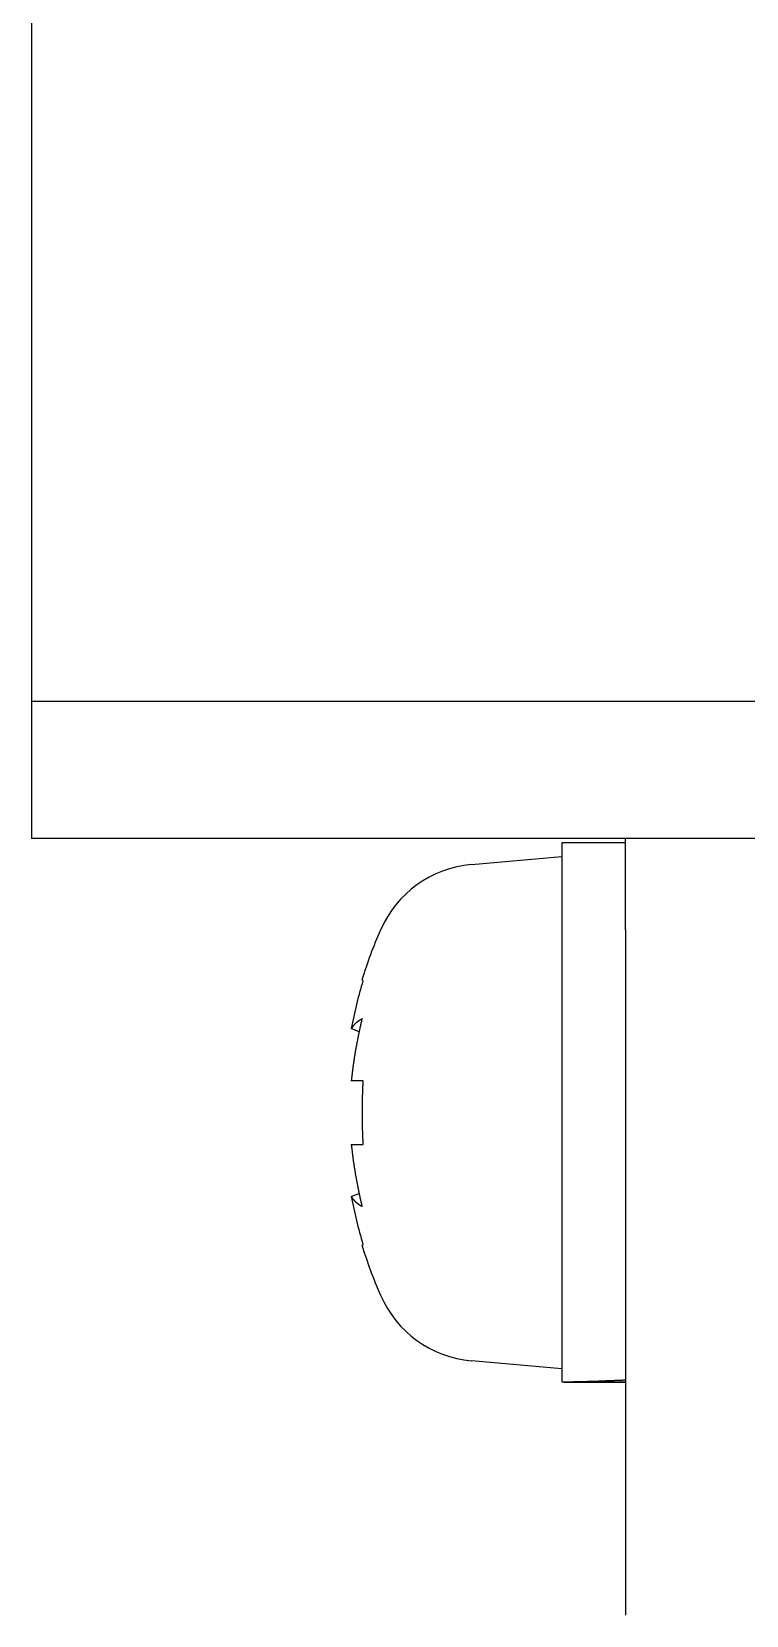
# Model space of a CAD drawing. Extents: x 8 to 293, y -214 to 82.
# Drawn here: x 256.74 to 264.56, y -82.02 to -64.69 of the extents above; entities that cross this region are included whole.
import ezdxf

# ---------------------------------------------------------------- set-up
doc = ezdxf.new("R2010")
doc.units = 0
doc.layers.get('0').update_dxf_attribs({"linetype": 'CONTINUOUS'})

msp = doc.modelspace()

# ---------------------------------------------------------------- linework, layer by layer
at = {"color": 7, "linetype": 'CONTINUOUS'}
for p, q in [((256.742, -59.019), (256.742, -72.019)), ((256.742, -72.019), (256.742, -73.519)), ((256.742, -72.019), (288.742, -72.019)), ((257.742, -73.519), (256.742, -73.519)), ((263.242, -73.519), (257.742, -73.519)), ((263.242, -73.569), (262.542, -73.569)), ((262.542, -73.569), (262.542, -79.466)), ((264.742, -73.519), (263.242, -73.519)), ((263.242, -74.519), (263.242, -73.519)), ((261.554, -73.806), (262.542, -73.719)), ((263.242, -74.519), (263.242, -82.019)), ((260.368, -75.077), (260.357, -75.069)), ((260.325, -75.634), (260.24, -75.601)), ((260.368, -76.17), (260.24, -76.17)), ((260.24, -76.868), (260.368, -76.868)), ((260.24, -77.438), (260.325, -77.404)), ((260.357, -77.969), (260.368, -77.962)), ((261.554, -79.233), (262.542, -79.319)), ((263.242, -79.469), (262.927, -79.469))]:
    msp.add_line(p, q, dxfattribs=at)
for points in [[(260.357, -75.494, 0), (260.356, -75.495, 0), (260.355, -75.496, 0), (260.353, -75.496, 0), (260.352, -75.497, 0), (260.351, -75.498, 0), (260.35, -75.498, 0), (260.348, -75.499, 0), (260.347, -75.5, 0), (260.346, -75.5, 0), (260.345, -75.501, 0), (260.344, -75.502, 0), (260.342, -75.503, 0), (260.341, -75.503, 0), (260.34, -75.504, 0), (260.339, -75.505, 0), (260.338, -75.505, 0), (260.336, -75.506, 0), (260.335, -75.507, 0), (260.334, -75.508, 0), (260.333, -75.508, 0), (260.332, -75.509, 0), (260.331, -75.51, 0), (260.329, -75.511, 0), (260.328, -75.511, 0), (260.327, -75.512, 0), (260.326, -75.513, 0), (260.325, -75.514, 0), (260.324, -75.514, 0), (260.323, -75.515, 0), (260.322, -75.516, 0), (260.321, -75.517, 0), (260.319, -75.517, 0), (260.318, -75.518, 0), (260.317, -75.519, 0), (260.316, -75.52, 0), (260.315, -75.52, 0), (260.314, -75.521, 0), (260.313, -75.522, 0), (260.312, -75.523, 0), (260.311, -75.523, 0), (260.31, -75.524, 0), (260.309, -75.525, 0), (260.308, -75.526, 0), (260.307, -75.527, 0), (260.306, -75.528, 0), (260.305, -75.528, 0), (260.304, -75.529, 0), (260.303, -75.53, 0), (260.302, -75.531, 0), (260.301, -75.531, 0), (260.3, -75.532, 0), (260.299, -75.533, 0), (260.298, -75.534, 0), (260.297, -75.535, 0), (260.296, -75.535, 0), (260.295, -75.536, 0), (260.294, -75.537, 0), (260.293, -75.538, 0), (260.292, -75.539, 0), (260.291, -75.54, 0), (260.29, -75.54, 0), (260.289, -75.541, 0), (260.288, -75.542, 0), (260.287, -75.543, 0), (260.286, -75.544, 0), (260.285, -75.545, 0), (260.284, -75.546, 0), (260.284, -75.546, 0), (260.283, -75.547, 0), (260.282, -75.548, 0), (260.281, -75.549, 0), (260.28, -75.55, 0), (260.279, -75.551, 0), (260.278, -75.552, 0), (260.277, -75.552, 0), (260.277, -75.553, 0), (260.276, -75.554, 0), (260.275, -75.555, 0), (260.274, -75.556, 0), (260.273, -75.557, 0), (260.272, -75.558, 0), (260.272, -75.558, 0), (260.271, -75.559, 0), (260.27, -75.56, 0), (260.269, -75.561, 0), (260.268, -75.562, 0), (260.268, -75.563, 0), (260.267, -75.564, 0), (260.266, -75.565, 0), (260.265, -75.566, 0), (260.264, -75.566, 0), (260.264, -75.567, 0), (260.263, -75.568, 0), (260.262, -75.569, 0), (260.261, -75.57, 0), (260.261, -75.571, 0), (260.26, -75.572, 0), (260.259, -75.573, 0), (260.258, -75.574, 0), (260.258, -75.575, 0), (260.257, -75.576, 0), (260.256, -75.576, 0), (260.256, -75.577, 0), (260.255, -75.578, 0), (260.254, -75.579, 0), (260.254, -75.58, 0), (260.253, -75.581, 0), (260.252, -75.582, 0), (260.252, -75.583, 0), (260.251, -75.584, 0), (260.25, -75.585, 0), (260.25, -75.586, 0), (260.249, -75.587, 0), (260.248, -75.588, 0), (260.248, -75.589, 0), (260.247, -75.59, 0), (260.246, -75.591, 0), (260.246, -75.591, 0), (260.245, -75.593, 0), (260.244, -75.593, 0), (260.244, -75.594, 0), (260.243, -75.595, 0), (260.243, -75.596, 0), (260.242, -75.597, 0), (260.242, -75.598, 0), (260.241, -75.599, 0), (260.24, -75.6, 0), (260.24, -75.601, 0)], [(260.357, -75.494, 0), (260.356, -75.499, 0), (260.355, -75.505, 0), (260.353, -75.51, 0), (260.352, -75.515, 0), (260.351, -75.52, 0), (260.35, -75.526, 0), (260.348, -75.531, 0), (260.347, -75.536, 0), (260.346, -75.541, 0), (260.345, -75.546, 0), (260.344, -75.552, 0), (260.342, -75.557, 0), (260.341, -75.562, 0), (260.34, -75.567, 0), (260.339, -75.573, 0), (260.338, -75.578, 0), (260.336, -75.583, 0), (260.335, -75.588, 0), (260.334, -75.594, 0), (260.333, -75.599, 0), (260.332, -75.604, 0), (260.331, -75.61, 0), (260.329, -75.615, 0), (260.328, -75.62, 0), (260.327, -75.625, 0), (260.326, -75.631, 0), (260.325, -75.636, 0), (260.324, -75.641, 0), (260.323, -75.646, 0), (260.322, -75.652, 0), (260.321, -75.657, 0), (260.319, -75.662, 0), (260.318, -75.667, 0), (260.317, -75.673, 0), (260.316, -75.678, 0), (260.315, -75.683, 0), (260.314, -75.689, 0), (260.313, -75.694, 0), (260.312, -75.699, 0), (260.311, -75.704, 0), (260.31, -75.71, 0), (260.309, -75.715, 0), (260.308, -75.72, 0), (260.307, -75.725, 0), (260.306, -75.731, 0), (260.305, -75.736, 0), (260.304, -75.741, 0), (260.303, -75.746, 0), (260.302, -75.752, 0), (260.301, -75.757, 0), (260.3, -75.762, 0), (260.299, -75.768, 0), (260.298, -75.773, 0), (260.297, -75.778, 0), (260.296, -75.784, 0), (260.295, -75.789, 0), (260.294, -75.794, 0), (260.293, -75.799, 0), (260.292, -75.805, 0), (260.291, -75.81, 0), (260.29, -75.815, 0), (260.289, -75.82, 0), (260.288, -75.826, 0), (260.287, -75.831, 0), (260.286, -75.836, 0), (260.285, -75.842, 0), (260.284, -75.847, 0), (260.284, -75.852, 0), (260.283, -75.858, 0), (260.282, -75.863, 0), (260.281, -75.868, 0), (260.28, -75.873, 0), (260.279, -75.879, 0), (260.278, -75.884, 0), (260.277, -75.889, 0), (260.277, -75.895, 0), (260.276, -75.9, 0), (260.275, -75.905, 0), (260.274, -75.91, 0), (260.273, -75.916, 0), (260.272, -75.921, 0), (260.272, -75.926, 0), (260.271, -75.932, 0), (260.27, -75.937, 0), (260.269, -75.942, 0), (260.268, -75.948, 0), (260.268, -75.953, 0), (260.267, -75.958, 0), (260.266, -75.963, 0), (260.265, -75.969, 0), (260.264, -75.974, 0), (260.264, -75.979, 0), (260.263, -75.985, 0), (260.262, -75.99, 0), (260.261, -75.995, 0), (260.261, -76.001, 0), (260.26, -76.006, 0), (260.259, -76.011, 0), (260.258, -76.016, 0), (260.258, -76.022, 0), (260.257, -76.027, 0), (260.256, -76.032, 0), (260.256, -76.038, 0), (260.255, -76.043, 0), (260.254, -76.048, 0), (260.254, -76.054, 0), (260.253, -76.059, 0), (260.252, -76.064, 0), (260.252, -76.07, 0), (260.251, -76.075, 0), (260.25, -76.08, 0), (260.25, -76.085, 0), (260.249, -76.091, 0), (260.248, -76.096, 0), (260.248, -76.101, 0), (260.247, -76.107, 0), (260.246, -76.112, 0), (260.246, -76.117, 0), (260.245, -76.123, 0), (260.244, -76.128, 0), (260.244, -76.133, 0), (260.243, -76.139, 0), (260.243, -76.144, 0), (260.242, -76.149, 0), (260.242, -76.154, 0), (260.241, -76.16, 0), (260.24, -76.165, 0), (260.24, -76.17, 0)], [(260.368, -76.17, 0), (260.367, -76.176, 0), (260.367, -76.181, 0), (260.367, -76.187, 0), (260.366, -76.192, 0), (260.366, -76.198, 0), (260.366, -76.203, 0), (260.366, -76.209, 0), (260.365, -76.214, 0), (260.365, -76.219, 0), (260.365, -76.225, 0), (260.364, -76.23, 0), (260.364, -76.236, 0), (260.364, -76.241, 0), (260.364, -76.247, 0), (260.363, -76.252, 0), (260.363, -76.258, 0), (260.363, -76.263, 0), (260.363, -76.269, 0), (260.362, -76.274, 0), (260.362, -76.279, 0), (260.362, -76.285, 0), (260.362, -76.29, 0), (260.362, -76.296, 0), (260.361, -76.301, 0), (260.361, -76.307, 0), (260.361, -76.312, 0), (260.361, -76.317, 0), (260.361, -76.323, 0), (260.36, -76.328, 0), (260.36, -76.334, 0), (260.36, -76.339, 0), (260.36, -76.345, 0), (260.36, -76.35, 0), (260.36, -76.356, 0), (260.359, -76.361, 0), (260.359, -76.367, 0), (260.359, -76.372, 0), (260.359, -76.377, 0), (260.359, -76.383, 0), (260.359, -76.388, 0), (260.359, -76.394, 0), (260.358, -76.399, 0), (260.358, -76.405, 0), (260.358, -76.41, 0), (260.358, -76.416, 0), (260.358, -76.421, 0), (260.358, -76.427, 0), (260.358, -76.432, 0), (260.358, -76.438, 0), (260.358, -76.443, 0), (260.358, -76.448, 0), (260.358, -76.454, 0), (260.358, -76.459, 0), (260.358, -76.465, 0), (260.357, -76.47, 0), (260.357, -76.476, 0), (260.357, -76.481, 0), (260.357, -76.487, 0), (260.357, -76.492, 0), (260.357, -76.498, 0), (260.357, -76.503, 0), (260.357, -76.508, 0), (260.357, -76.514, 0), (260.357, -76.519, 0), (260.357, -76.525, 0), (260.357, -76.53, 0), (260.357, -76.536, 0), (260.357, -76.541, 0), (260.357, -76.547, 0), (260.357, -76.552, 0), (260.357, -76.558, 0), (260.357, -76.563, 0), (260.357, -76.569, 0), (260.358, -76.574, 0), (260.358, -76.579, 0), (260.358, -76.585, 0), (260.358, -76.59, 0), (260.358, -76.596, 0), (260.358, -76.601, 0), (260.358, -76.607, 0), (260.358, -76.612, 0), (260.358, -76.618, 0), (260.358, -76.623, 0), (260.358, -76.629, 0), (260.358, -76.634, 0), (260.358, -76.639, 0), (260.359, -76.645, 0), (260.359, -76.65, 0), (260.359, -76.656, 0), (260.359, -76.661, 0), (260.359, -76.667, 0), (260.359, -76.672, 0), (260.359, -76.678, 0), (260.36, -76.683, 0), (260.36, -76.689, 0), (260.36, -76.694, 0), (260.36, -76.7, 0), (260.36, -76.705, 0), (260.36, -76.71, 0), (260.361, -76.716, 0), (260.361, -76.721, 0), (260.361, -76.727, 0), (260.361, -76.732, 0), (260.361, -76.738, 0), (260.362, -76.743, 0), (260.362, -76.749, 0), (260.362, -76.754, 0), (260.362, -76.76, 0), (260.362, -76.765, 0), (260.363, -76.77, 0), (260.363, -76.776, 0), (260.363, -76.781, 0), (260.363, -76.787, 0), (260.364, -76.792, 0), (260.364, -76.798, 0), (260.364, -76.803, 0), (260.364, -76.808, 0), (260.365, -76.814, 0), (260.365, -76.819, 0), (260.365, -76.825, 0), (260.366, -76.83, 0), (260.366, -76.836, 0), (260.366, -76.841, 0), (260.366, -76.847, 0), (260.367, -76.852, 0), (260.367, -76.858, 0), (260.367, -76.863, 0), (260.368, -76.868, 0)], [(260.24, -76.868, 0), (260.24, -76.874, 0), (260.241, -76.879, 0), (260.242, -76.884, 0), (260.242, -76.89, 0), (260.243, -76.895, 0), (260.243, -76.9, 0), (260.244, -76.906, 0), (260.244, -76.911, 0), (260.245, -76.916, 0), (260.246, -76.921, 0), (260.246, -76.927, 0), (260.247, -76.932, 0), (260.248, -76.938, 0), (260.248, -76.943, 0), (260.249, -76.948, 0), (260.25, -76.953, 0), (260.25, -76.959, 0), (260.251, -76.964, 0), (260.252, -76.969, 0), (260.252, -76.975, 0), (260.253, -76.98, 0), (260.254, -76.985, 0), (260.254, -76.991, 0), (260.255, -76.996, 0), (260.256, -77.001, 0), (260.256, -77.007, 0), (260.257, -77.012, 0), (260.258, -77.017, 0), (260.258, -77.022, 0), (260.259, -77.028, 0), (260.26, -77.033, 0), (260.261, -77.038, 0), (260.261, -77.044, 0), (260.262, -77.049, 0), (260.263, -77.054, 0), (260.264, -77.059, 0), (260.264, -77.065, 0), (260.265, -77.07, 0), (260.266, -77.075, 0), (260.267, -77.081, 0), (260.268, -77.086, 0), (260.268, -77.091, 0), (260.269, -77.097, 0), (260.27, -77.102, 0), (260.271, -77.107, 0), (260.272, -77.112, 0), (260.272, -77.118, 0), (260.273, -77.123, 0), (260.274, -77.128, 0), (260.275, -77.134, 0), (260.276, -77.139, 0), (260.277, -77.144, 0), (260.277, -77.15, 0), (260.278, -77.155, 0), (260.279, -77.16, 0), (260.28, -77.165, 0), (260.281, -77.171, 0), (260.282, -77.176, 0), (260.283, -77.181, 0), (260.284, -77.187, 0), (260.284, -77.192, 0), (260.285, -77.197, 0), (260.286, -77.203, 0), (260.287, -77.208, 0), (260.288, -77.213, 0), (260.289, -77.218, 0), (260.29, -77.224, 0), (260.291, -77.229, 0), (260.292, -77.234, 0), (260.293, -77.24, 0), (260.294, -77.245, 0), (260.295, -77.25, 0), (260.296, -77.255, 0), (260.297, -77.261, 0), (260.298, -77.266, 0), (260.299, -77.271, 0), (260.3, -77.276, 0), (260.301, -77.282, 0), (260.302, -77.287, 0), (260.303, -77.292, 0), (260.304, -77.298, 0), (260.305, -77.303, 0), (260.306, -77.308, 0), (260.307, -77.313, 0), (260.308, -77.319, 0), (260.309, -77.324, 0), (260.31, -77.329, 0), (260.311, -77.335, 0), (260.312, -77.34, 0), (260.313, -77.345, 0), (260.314, -77.35, 0), (260.315, -77.356, 0), (260.316, -77.361, 0), (260.317, -77.366, 0), (260.318, -77.371, 0), (260.319, -77.377, 0), (260.321, -77.382, 0), (260.322, -77.387, 0), (260.323, -77.392, 0), (260.324, -77.398, 0), (260.325, -77.403, 0), (260.326, -77.408, 0), (260.327, -77.413, 0), (260.328, -77.419, 0), (260.329, -77.424, 0), (260.331, -77.429, 0), (260.332, -77.435, 0), (260.333, -77.44, 0), (260.334, -77.445, 0), (260.335, -77.45, 0), (260.336, -77.456, 0), (260.338, -77.461, 0), (260.339, -77.466, 0), (260.34, -77.471, 0), (260.341, -77.477, 0), (260.342, -77.482, 0), (260.344, -77.487, 0), (260.345, -77.492, 0), (260.346, -77.498, 0), (260.347, -77.503, 0), (260.348, -77.508, 0), (260.35, -77.513, 0), (260.351, -77.519, 0), (260.352, -77.524, 0), (260.353, -77.529, 0), (260.355, -77.534, 0), (260.356, -77.54, 0), (260.357, -77.545, 0)], [(260.24, -77.438, 0), (260.24, -77.439, 0), (260.241, -77.44, 0), (260.242, -77.441, 0), (260.242, -77.442, 0), (260.243, -77.442, 0), (260.243, -77.444, 0), (260.244, -77.445, 0), (260.245, -77.445, 0), (260.245, -77.446, 0), (260.246, -77.447, 0), (260.246, -77.448, 0), (260.247, -77.449, 0), (260.248, -77.45, 0), (260.248, -77.451, 0), (260.249, -77.452, 0), (260.25, -77.453, 0), (260.25, -77.454, 0), (260.251, -77.455, 0), (260.252, -77.456, 0), (260.252, -77.457, 0), (260.253, -77.458, 0), (260.254, -77.459, 0), (260.254, -77.46, 0), (260.255, -77.461, 0), (260.256, -77.462, 0), (260.256, -77.462, 0), (260.257, -77.463, 0), (260.258, -77.464, 0), (260.258, -77.465, 0), (260.259, -77.466, 0), (260.26, -77.467, 0), (260.261, -77.468, 0), (260.261, -77.469, 0), (260.262, -77.47, 0), (260.263, -77.471, 0), (260.264, -77.472, 0), (260.264, -77.472, 0), (260.265, -77.473, 0), (260.266, -77.474, 0), (260.267, -77.475, 0), (260.268, -77.476, 0), (260.268, -77.477, 0), (260.269, -77.478, 0), (260.27, -77.479, 0), (260.271, -77.48, 0), (260.272, -77.48, 0), (260.272, -77.481, 0), (260.273, -77.482, 0), (260.274, -77.483, 0), (260.275, -77.484, 0), (260.276, -77.485, 0), (260.277, -77.486, 0), (260.277, -77.487, 0), (260.278, -77.487, 0), (260.279, -77.488, 0), (260.28, -77.489, 0), (260.281, -77.49, 0), (260.282, -77.491, 0), (260.283, -77.492, 0), (260.284, -77.493, 0), (260.284, -77.493, 0), (260.285, -77.494, 0), (260.286, -77.495, 0), (260.287, -77.496, 0), (260.288, -77.497, 0), (260.289, -77.498, 0), (260.29, -77.498, 0), (260.291, -77.499, 0), (260.292, -77.5, 0), (260.293, -77.501, 0), (260.294, -77.502, 0), (260.295, -77.502, 0), (260.296, -77.503, 0), (260.297, -77.504, 0), (260.298, -77.505, 0), (260.299, -77.506, 0), (260.3, -77.507, 0), (260.301, -77.507, 0), (260.302, -77.508, 0), (260.303, -77.509, 0), (260.304, -77.51, 0), (260.305, -77.511, 0), (260.306, -77.511, 0), (260.307, -77.512, 0), (260.308, -77.513, 0), (260.309, -77.514, 0), (260.31, -77.514, 0), (260.311, -77.515, 0), (260.312, -77.516, 0), (260.313, -77.517, 0), (260.314, -77.518, 0), (260.315, -77.518, 0), (260.316, -77.519, 0), (260.317, -77.52, 0), (260.318, -77.521, 0), (260.319, -77.522, 0), (260.321, -77.522, 0), (260.322, -77.523, 0), (260.323, -77.524, 0), (260.324, -77.525, 0), (260.325, -77.525, 0), (260.326, -77.526, 0), (260.327, -77.527, 0), (260.328, -77.528, 0), (260.329, -77.528, 0), (260.331, -77.529, 0), (260.332, -77.53, 0), (260.333, -77.531, 0), (260.334, -77.531, 0), (260.335, -77.532, 0), (260.336, -77.533, 0), (260.338, -77.533, 0), (260.339, -77.534, 0), (260.34, -77.535, 0), (260.341, -77.536, 0), (260.342, -77.536, 0), (260.344, -77.537, 0), (260.345, -77.538, 0), (260.346, -77.538, 0), (260.347, -77.539, 0), (260.348, -77.54, 0), (260.35, -77.541, 0), (260.351, -77.541, 0), (260.352, -77.542, 0), (260.353, -77.543, 0), (260.355, -77.543, 0), (260.356, -77.544, 0), (260.357, -77.545, 0)], [(262.542, -79.466, 0), (262.548, -79.466, 0), (262.553, -79.466, 0), (262.559, -79.466, 0), (262.564, -79.466, 0), (262.57, -79.466, 0), (262.575, -79.466, 0), (262.581, -79.465, 0), (262.586, -79.465, 0), (262.592, -79.465, 0), (262.597, -79.465, 0), (262.603, -79.465, 0), (262.608, -79.465, 0), (262.614, -79.465, 0), (262.619, -79.465, 0), (262.625, -79.465, 0), (262.63, -79.464, 0), (262.636, -79.464, 0), (262.641, -79.464, 0), (262.647, -79.464, 0), (262.652, -79.464, 0), (262.658, -79.464, 0), (262.663, -79.464, 0), (262.669, -79.464, 0), (262.674, -79.463, 0), (262.679, -79.463, 0), (262.685, -79.463, 0), (262.69, -79.463, 0), (262.696, -79.463, 0), (262.701, -79.463, 0), (262.707, -79.463, 0), (262.712, -79.463, 0), (262.718, -79.462, 0), (262.723, -79.462, 0), (262.729, -79.462, 0), (262.734, -79.462, 0), (262.74, -79.462, 0), (262.745, -79.462, 0), (262.751, -79.462, 0), (262.756, -79.461, 0), (262.762, -79.461, 0), (262.767, -79.461, 0), (262.773, -79.461, 0), (262.778, -79.461, 0), (262.784, -79.461, 0), (262.789, -79.46, 0), (262.795, -79.46, 0), (262.8, -79.46, 0), (262.806, -79.46, 0), (262.811, -79.46, 0), (262.816, -79.46, 0), (262.822, -79.46, 0), (262.827, -79.459, 0), (262.833, -79.459, 0), (262.838, -79.459, 0), (262.844, -79.459, 0), (262.849, -79.459, 0), (262.855, -79.459, 0), (262.86, -79.458, 0), (262.866, -79.458, 0), (262.871, -79.458, 0), (262.877, -79.458, 0), (262.882, -79.458, 0), (262.888, -79.457, 0), (262.893, -79.457, 0), (262.899, -79.457, 0), (262.904, -79.457, 0), (262.909, -79.457, 0), (262.915, -79.457, 0), (262.92, -79.456, 0), (262.926, -79.456, 0), (262.931, -79.456, 0), (262.937, -79.456, 0), (262.942, -79.456, 0), (262.948, -79.455, 0), (262.953, -79.455, 0), (262.959, -79.455, 0), (262.964, -79.455, 0), (262.97, -79.455, 0), (262.975, -79.454, 0), (262.981, -79.454, 0), (262.986, -79.454, 0), (262.991, -79.454, 0), (262.997, -79.454, 0), (263.002, -79.453, 0), (263.008, -79.453, 0), (263.013, -79.453, 0), (263.019, -79.453, 0), (263.024, -79.453, 0), (263.03, -79.452, 0), (263.035, -79.452, 0), (263.041, -79.452, 0), (263.046, -79.452, 0), (263.052, -79.451, 0), (263.057, -79.451, 0), (263.062, -79.451, 0), (263.068, -79.451, 0), (263.073, -79.451, 0), (263.079, -79.45, 0), (263.084, -79.45, 0), (263.09, -79.45, 0), (263.095, -79.45, 0), (263.101, -79.449, 0), (263.106, -79.449, 0), (263.112, -79.449, 0), (263.117, -79.449, 0), (263.123, -79.448, 0), (263.128, -79.448, 0), (263.133, -79.448, 0), (263.139, -79.448, 0), (263.144, -79.448, 0), (263.15, -79.447, 0), (263.155, -79.447, 0), (263.161, -79.447, 0), (263.166, -79.447, 0), (263.172, -79.446, 0), (263.177, -79.446, 0), (263.182, -79.446, 0), (263.188, -79.445, 0), (263.193, -79.445, 0), (263.199, -79.445, 0), (263.204, -79.445, 0), (263.21, -79.445, 0), (263.215, -79.444, 0), (263.221, -79.444, 0), (263.226, -79.444, 0), (263.231, -79.443, 0), (263.237, -79.443, 0), (263.242, -79.443, 0)], [(262.542, -79.466, 0), (262.548, -79.466, 0), (262.553, -79.466, 0), (262.559, -79.466, 0), (262.564, -79.466, 0), (262.57, -79.467, 0), (262.575, -79.467, 0), (262.581, -79.467, 0), (262.586, -79.467, 0), (262.592, -79.467, 0), (262.597, -79.467, 0), (262.602, -79.467, 0), (262.608, -79.467, 0), (262.613, -79.467, 0), (262.619, -79.467, 0), (262.624, -79.467, 0), (262.63, -79.467, 0), (262.635, -79.468, 0), (262.641, -79.468, 0), (262.646, -79.468, 0), (262.652, -79.468, 0), (262.657, -79.468, 0), (262.663, -79.468, 0), (262.668, -79.468, 0), (262.674, -79.468, 0), (262.679, -79.468, 0), (262.685, -79.468, 0), (262.69, -79.468, 0), (262.695, -79.468, 0), (262.701, -79.468, 0), (262.706, -79.468, 0), (262.712, -79.468, 0), (262.717, -79.468, 0), (262.723, -79.469, 0), (262.728, -79.469, 0), (262.734, -79.469, 0), (262.739, -79.469, 0), (262.745, -79.469, 0), (262.75, -79.469, 0), (262.756, -79.469, 0), (262.761, -79.469, 0), (262.767, -79.469, 0), (262.772, -79.469, 0), (262.777, -79.469, 0), (262.783, -79.469, 0), (262.788, -79.469, 0), (262.794, -79.469, 0), (262.799, -79.469, 0), (262.805, -79.469, 0), (262.81, -79.469, 0), (262.816, -79.469, 0), (262.821, -79.469, 0), (262.827, -79.469, 0), (262.832, -79.469, 0), (262.838, -79.469, 0), (262.843, -79.469, 0), (262.849, -79.469, 0), (262.854, -79.469, 0), (262.86, -79.469, 0), (262.865, -79.469, 0), (262.87, -79.469, 0), (262.876, -79.469, 0), (262.881, -79.469, 0), (262.887, -79.469, 0), (262.892, -79.469, 0), (262.898, -79.469, 0), (262.903, -79.469, 0), (262.909, -79.469, 0), (262.914, -79.469, 0), (262.92, -79.469, 0), (262.925, -79.469, 0), (262.931, -79.469, 0), (262.936, -79.469, 0), (262.942, -79.469, 0), (262.947, -79.469, 0), (262.953, -79.469, 0), (262.958, -79.469, 0), (262.963, -79.469, 0), (262.969, -79.469, 0), (262.974, -79.469, 0), (262.98, -79.469, 0), (262.985, -79.469, 0), (262.991, -79.469, 0), (262.996, -79.469, 0), (263.002, -79.469, 0), (263.007, -79.469, 0), (263.013, -79.469, 0), (263.018, -79.469, 0), (263.024, -79.469, 0), (263.029, -79.469, 0), (263.035, -79.469, 0), (263.04, -79.469, 0), (263.046, -79.469, 0), (263.051, -79.469, 0), (263.056, -79.469, 0), (263.062, -79.469, 0), (263.067, -79.469, 0), (263.073, -79.469, 0), (263.078, -79.469, 0), (263.084, -79.469, 0), (263.089, -79.469, 0), (263.095, -79.469, 0), (263.1, -79.469, 0), (263.106, -79.469, 0), (263.111, -79.469, 0), (263.117, -79.469, 0), (263.122, -79.469, 0), (263.128, -79.469, 0), (263.133, -79.469, 0), (263.138, -79.468, 0), (263.144, -79.468, 0), (263.149, -79.468, 0), (263.155, -79.468, 0), (263.16, -79.468, 0), (263.166, -79.468, 0), (263.171, -79.468, 0), (263.177, -79.468, 0), (263.182, -79.468, 0), (263.188, -79.468, 0), (263.193, -79.468, 0), (263.199, -79.468, 0), (263.204, -79.468, 0), (263.21, -79.468, 0), (263.215, -79.468, 0), (263.221, -79.468, 0), (263.226, -79.467, 0), (263.231, -79.467, 0), (263.237, -79.467, 0), (263.242, -79.467, 0)]]:
    msp.add_polyline3d(points, dxfattribs=at)
for centre, radius, start, end in [((261.659, -75.001), 1.2, 95, 156.4529), ((265.142, -76.519), 5, 156.4529, 163.142), ((265.142, -76.519), 4.988, 163.1891, 169.3918), ((265.142, -76.519), 4.988, 190.6082, 196.8109), ((265.142, -76.519), 5, 196.858, 203.5471), ((261.659, -78.038), 1.2, 203.5471, 265)]:
    msp.add_arc(centre, radius, start, end, dxfattribs=at)

doc.saveas('drawing.dxf')
